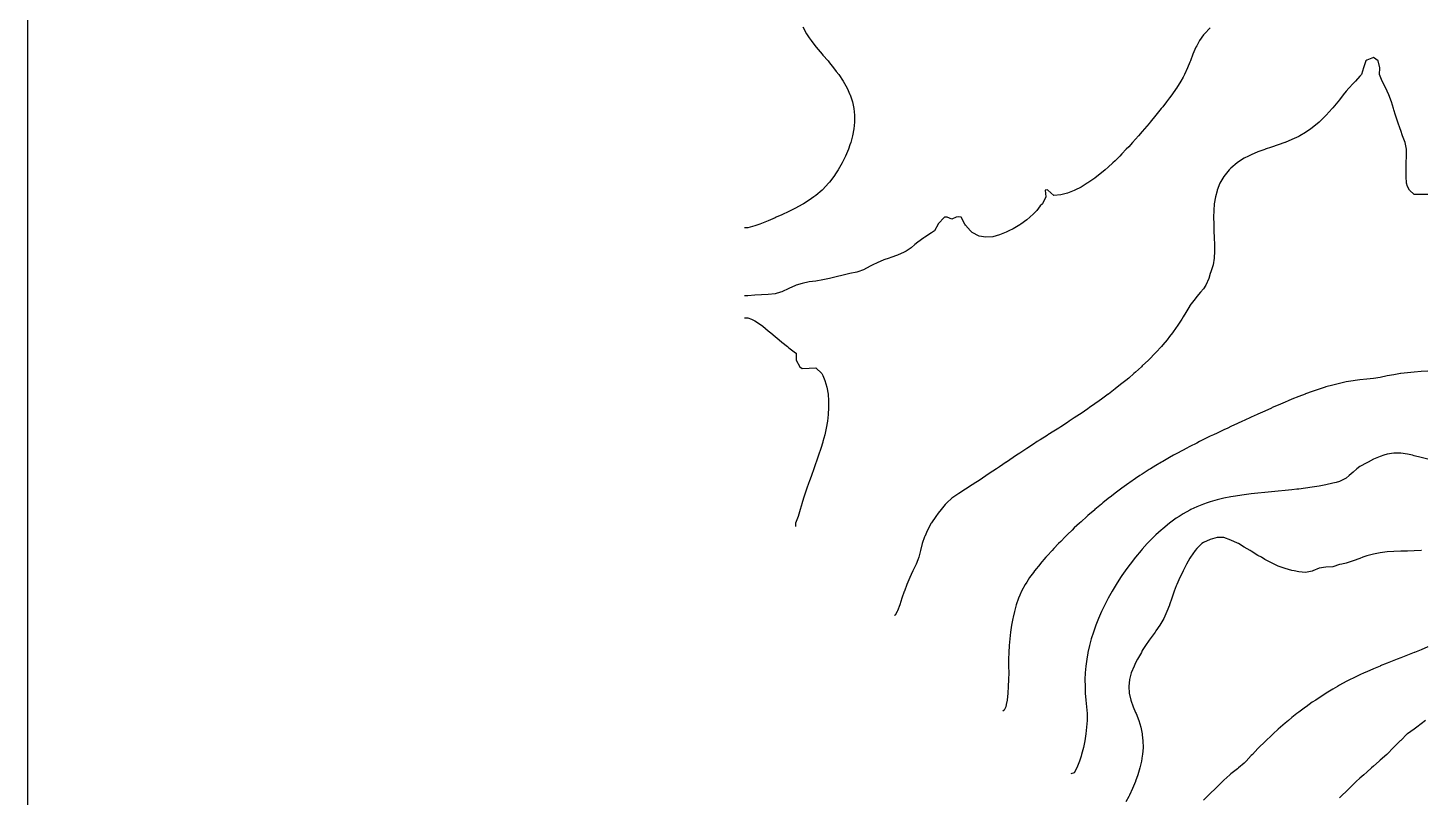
# Model space of a CAD drawing. Extents: x 771911 to 772814, y 1416488 to 1417835.
# Drawn here: x 771910.5 to 772115.4, y 1416984.9 to 1417098.1 of the extents above; entities that cross this region are included whole.
import ezdxf

# ---------------------------------------------------------------- set-up
doc = ezdxf.new("R2010")
doc.units = 0
doc.header["$MEASUREMENT"] = 0
for name, color, linetype in [('748.5', 1, 'CONTINUOUS'), ('749', 1, 'CONTINUOUS'), ('749.5', 1, 'CONTINUOUS'), ('750', 1, 'CONTINUOUS'), ('750.5', 1, 'CONTINUOUS'), ('751', 1, 'CONTINUOUS'), ('751.5', 1, 'CONTINUOUS'), ('752', 1, 'CONTINUOUS'), ('Survey No. Boundary', 1, 'CONTINUOUS')]:
    doc.layers.add(name, color=color, linetype=linetype)

msp = doc.modelspace()

# ---------------------------------------------------------------- linework, layer by layer
at = {"layer": '748.5', "color": 0, "linetype": 'Continuous'}
msp.add_polyline3d([(772116.09, 1416996.21, 748.5), (772115.43, 1416995.69, 748.5), (772114.79, 1416995.21, 748.5), (772114.43, 1416994.91, 748.5), (772113.43, 1416994.23, 748.5), (772113.4, 1416994.21, 748.5), (772112.43, 1416993.27, 748.5), (772112.37, 1416993.21, 748.5), (772111.43, 1416992.25, 748.5), (772111.39, 1416992.21, 748.5), (772110.43, 1416991.25, 748.5), (772110.39, 1416991.21, 748.5), (772109.43, 1416990.36, 748.5), (772109.26, 1416990.21, 748.5), (772108.43, 1416989.49, 748.5), (772108.11, 1416989.21, 748.5), (772107.43, 1416988.61, 748.5), (772106.99, 1416988.21, 748.5), (772106.43, 1416987.7, 748.5), (772105.9, 1416987.21, 748.5), (772105.43, 1416986.76, 748.5), (772104.86, 1416986.21, 748.5), (772104.43, 1416985.77, 748.5), (772103.84, 1416985.21, 748.5), (772103.43, 1416984.84, 748.5)], dxfattribs=at)
at = {"layer": '749', "color": 0, "linetype": 'Continuous'}
msp.add_polyline3d([(772116.43, 1417007.01, 749), (772115.43, 1417006.61, 749), (772114.44, 1417006.21, 749), (772114.43, 1417006.2, 749), (772113.43, 1417005.81, 749), (772112.43, 1417005.42, 749), (772111.89, 1417005.21, 749), (772111.43, 1417005.03, 749), (772110.43, 1417004.63, 749), (772109.43, 1417004.22, 749), (772109.39, 1417004.21, 749), (772108.43, 1417003.8, 749), (772107.43, 1417003.37, 749), (772107.06, 1417003.21, 749), (772106.43, 1417002.92, 749), (772105.43, 1417002.43, 749), (772104.98, 1417002.21, 749), (772104.43, 1417001.92, 749), (772103.43, 1417001.38, 749), (772103.13, 1417001.21, 749), (772102.43, 1417000.8, 749), (772101.45, 1417000.21, 749), (772101.43, 1417000.19, 749), (772100.43, 1416999.55, 749), (772099.93, 1416999.21, 749), (772099.43, 1416998.87, 749), (772098.51, 1416998.21, 749), (772098.43, 1416998.15, 749), (772097.43, 1416997.41, 749), (772097.17, 1416997.21, 749), (772096.43, 1416996.63, 749), (772095.93, 1416996.21, 749), (772095.43, 1416995.79, 749), (772094.76, 1416995.21, 749), (772094.43, 1416994.92, 749), (772093.66, 1416994.21, 749), (772093.43, 1416994, 749), (772092.6, 1416993.21, 749), (772092.43, 1416993.05, 749), (772091.59, 1416992.21, 749), (772091.43, 1416992.06, 749), (772090.61, 1416991.21, 749), (772090.43, 1416991.04, 749), (772089.72, 1416990.21, 749), (772089.43, 1416989.9, 749), (772088.59, 1416989.21, 749), (772088.43, 1416989.08, 749), (772087.43, 1416988.33, 749), (772087.29, 1416988.21, 749), (772086.43, 1416987.41, 749), (772086.23, 1416987.21, 749), (772085.43, 1416986.46, 749), (772085.19, 1416986.21, 749), (772084.43, 1416985.48, 749), (772084.17, 1416985.21, 749), (772083.43, 1416984.48, 749)], dxfattribs=at)
at = {"layer": '749.5', "color": 0, "linetype": 'Continuous'}
msp.add_polyline3d([(772115.49, 1417021.21, 749.5), (772115.43, 1417021.2, 749.5), (772114.43, 1417021.15, 749.5), (772113.43, 1417021.12, 749.5), (772112.43, 1417021.09, 749.5), (772111.43, 1417021.04, 749.5), (772110.43, 1417020.98, 749.5), (772109.43, 1417020.87, 749.5), (772108.43, 1417020.68, 749.5), (772107.43, 1417020.4, 749.5), (772106.88, 1417020.21, 749.5), (772106.43, 1417020.04, 749.5), (772105.43, 1417019.66, 749.5), (772104.43, 1417019.35, 749.5), (772103.79, 1417019.21, 749.5), (772103.43, 1417019.13, 749.5), (772102.43, 1417018.8, 749.5), (772101.43, 1417018.75, 749.5), (772100.43, 1417018.59, 749.5), (772099.53, 1417018.21, 749.5), (772099.43, 1417018.16, 749.5), (772098.43, 1417017.96, 749.5), (772097.43, 1417018.06, 749.5), (772096.75, 1417018.21, 749.5), (772096.43, 1417018.27, 749.5), (772095.43, 1417018.55, 749.5), (772094.43, 1417018.92, 749.5), (772093.82, 1417019.21, 749.5), (772093.43, 1417019.37, 749.5), (772092.43, 1417019.89, 749.5), (772091.94, 1417020.21, 749.5), (772091.43, 1417020.48, 749.5), (772090.43, 1417021.1, 749.5), (772090.28, 1417021.21, 749.5), (772089.43, 1417021.7, 749.5), (772088.56, 1417022.21, 749.5), (772088.43, 1417022.26, 749.5), (772087.43, 1417022.74, 749.5), (772086.43, 1417023.11, 749.5), (772085.43, 1417023.11, 749.5), (772084.43, 1417022.84, 749.5), (772083.43, 1417022.36, 749.5), (772083.2, 1417022.21, 749.5), (772082.43, 1417021.48, 749.5), (772082.18, 1417021.21, 749.5), (772081.51, 1417020.21, 749.5), (772081.43, 1417020.05, 749.5), (772080.94, 1417019.21, 749.5), (772080.45, 1417018.21, 749.5), (772080.43, 1417018.17, 749.5), (772079.96, 1417017.21, 749.5), (772079.51, 1417016.21, 749.5), (772079.43, 1417016, 749.5), (772079.1, 1417015.21, 749.5), (772078.78, 1417014.21, 749.5), (772078.45, 1417013.21, 749.5), (772078.43, 1417013.17, 749.5), (772078.06, 1417012.21, 749.5), (772077.58, 1417011.21, 749.5), (772077.43, 1417010.96, 749.5), (772076.99, 1417010.21, 749.5), (772076.43, 1417009.39, 749.5), (772076.31, 1417009.21, 749.5), (772075.57, 1417008.21, 749.5), (772075.43, 1417008.02, 749.5), (772074.91, 1417007.21, 749.5), (772074.43, 1417006.47, 749.5), (772074.29, 1417006.21, 749.5), (772073.71, 1417005.21, 749.5), (772073.43, 1417004.69, 749.5), (772073.21, 1417004.21, 749.5), (772072.81, 1417003.21, 749.5), (772072.56, 1417002.21, 749.5), (772072.45, 1417001.21, 749.5), (772072.51, 1417000.21, 749.5), (772072.73, 1416999.21, 749.5), (772073.1, 1416998.21, 749.5), (772073.43, 1416997.35, 749.5), (772073.51, 1416997.21, 749.5), (772073.91, 1416996.21, 749.5), (772074.21, 1416995.21, 749.5), (772074.42, 1416994.21, 749.5), (772074.43, 1416994.08, 749.5), (772074.53, 1416993.21, 749.5), (772074.55, 1416992.21, 749.5), (772074.47, 1416991.21, 749.5), (772074.43, 1416990.99, 749.5), (772074.31, 1416990.21, 749.5), (772074.08, 1416989.21, 749.5), (772073.78, 1416988.21, 749.5), (772073.43, 1416987.25, 749.5), (772073.42, 1416987.21, 749.5), (772073.01, 1416986.21, 749.5), (772072.54, 1416985.21, 749.5), (772072.43, 1416985, 749.5), (772072.03, 1416984.21, 749.5)], dxfattribs=at)
at = {"layer": '750', "color": 0, "linetype": 'Continuous'}
msp.add_polyline3d([(772116.43, 1417034.65, 750), (772115.43, 1417034.89, 750), (772114.43, 1417035.14, 750), (772114.18, 1417035.21, 750), (772113.43, 1417035.37, 750), (772112.43, 1417035.51, 750), (772111.43, 1417035.52, 750), (772110.43, 1417035.36, 750), (772109.93, 1417035.21, 750), (772109.43, 1417035.05, 750), (772108.43, 1417034.62, 750), (772107.64, 1417034.21, 750), (772107.43, 1417034.11, 750), (772106.43, 1417033.54, 750), (772105.98, 1417033.21, 750), (772105.43, 1417032.72, 750), (772104.84, 1417032.21, 750), (772104.43, 1417031.85, 750), (772103.43, 1417031.34, 750), (772102.92, 1417031.21, 750), (772102.43, 1417031.08, 750), (772101.43, 1417030.87, 750), (772100.43, 1417030.68, 750), (772099.43, 1417030.51, 750), (772098.43, 1417030.37, 750), (772097.43, 1417030.24, 750), (772097.14, 1417030.21, 750), (772096.43, 1417030.13, 750), (772095.43, 1417030.02, 750), (772094.43, 1417029.92, 750), (772093.43, 1417029.82, 750), (772092.43, 1417029.73, 750), (772091.43, 1417029.63, 750), (772090.43, 1417029.52, 750), (772089.43, 1417029.4, 750), (772088.43, 1417029.26, 750), (772088.11, 1417029.21, 750), (772087.43, 1417029.1, 750), (772086.43, 1417028.91, 750), (772085.43, 1417028.67, 750), (772084.43, 1417028.37, 750), (772083.96, 1417028.21, 750), (772083.43, 1417028.03, 750), (772082.43, 1417027.62, 750), (772081.58, 1417027.21, 750), (772081.43, 1417027.14, 750), (772080.43, 1417026.59, 750), (772079.83, 1417026.21, 750), (772079.43, 1417025.95, 750), (772078.43, 1417025.23, 750), (772078.41, 1417025.21, 750), (772077.43, 1417024.41, 750), (772077.19, 1417024.21, 750), (772076.43, 1417023.51, 750), (772076.12, 1417023.21, 750), (772075.43, 1417022.51, 750), (772075.14, 1417022.21, 750), (772074.43, 1417021.42, 750), (772074.24, 1417021.21, 750), (772073.43, 1417020.24, 750), (772073.41, 1417020.21, 750), (772072.63, 1417019.21, 750), (772072.43, 1417018.93, 750), (772071.91, 1417018.21, 750), (772071.43, 1417017.5, 750), (772071.23, 1417017.21, 750), (772070.6, 1417016.21, 750), (772070.43, 1417015.93, 750), (772069.99, 1417015.21, 750), (772069.43, 1417014.21, 750), (772069.43, 1417014.2, 750), (772068.91, 1417013.21, 750), (772068.43, 1417012.22, 750), (772068.42, 1417012.21, 750), (772067.98, 1417011.21, 750), (772067.58, 1417010.21, 750), (772067.43, 1417009.79, 750), (772067.23, 1417009.21, 750), (772066.93, 1417008.21, 750), (772066.67, 1417007.21, 750), (772066.44, 1417006.21, 750), (772066.43, 1417006.15, 750), (772066.26, 1417005.21, 750), (772066.13, 1417004.21, 750), (772066.04, 1417003.21, 750), (772066, 1417002.21, 750), (772066.01, 1417001.21, 750), (772066.05, 1417000.21, 750), (772066.12, 1416999.21, 750), (772066.22, 1416998.21, 750), (772066.3, 1416997.21, 750), (772066.31, 1416996.21, 750), (772066.24, 1416995.21, 750), (772066.14, 1416994.21, 750), (772065.99, 1416993.21, 750), (772065.78, 1416992.21, 750), (772065.51, 1416991.21, 750), (772065.43, 1416990.97, 750), (772065.18, 1416990.21, 750), (772064.78, 1416989.21, 750), (772064.43, 1416988.52, 750), (772063.93, 1416988.33, 750)], dxfattribs=at)
at = {"layer": '750.5', "color": 0, "linetype": 'Continuous'}
msp.add_polyline3d([(772116.43, 1417047.56, 750.5), (772115.43, 1417047.51, 750.5), (772114.43, 1417047.44, 750.5), (772113.43, 1417047.34, 750.5), (772112.43, 1417047.21, 750.5), (772112.4, 1417047.21, 750.5), (772111.43, 1417047.06, 750.5), (772110.43, 1417046.87, 750.5), (772109.43, 1417046.64, 750.5), (772108.43, 1417046.48, 750.5), (772107.43, 1417046.41, 750.5), (772106.43, 1417046.3, 750.5), (772105.74, 1417046.21, 750.5), (772105.43, 1417046.16, 750.5), (772104.43, 1417045.99, 750.5), (772103.43, 1417045.78, 750.5), (772102.43, 1417045.53, 750.5), (772101.43, 1417045.25, 750.5), (772101.3, 1417045.21, 750.5), (772100.43, 1417044.94, 750.5), (772099.43, 1417044.6, 750.5), (772098.43, 1417044.24, 750.5), (772098.36, 1417044.21, 750.5), (772097.43, 1417043.85, 750.5), (772096.43, 1417043.45, 750.5), (772095.87, 1417043.21, 750.5), (772095.43, 1417043.03, 750.5), (772094.43, 1417042.6, 750.5), (772093.55, 1417042.21, 750.5), (772093.43, 1417042.15, 750.5), (772092.43, 1417041.71, 750.5), (772091.43, 1417041.26, 750.5), (772091.33, 1417041.21, 750.5), (772090.43, 1417040.81, 750.5), (772089.43, 1417040.34, 750.5), (772089.15, 1417040.21, 750.5), (772088.43, 1417039.88, 750.5), (772087.43, 1417039.42, 750.5), (772086.99, 1417039.21, 750.5), (772086.43, 1417038.95, 750.5), (772085.43, 1417038.48, 750.5), (772084.88, 1417038.21, 750.5), (772084.43, 1417038, 750.5), (772083.43, 1417037.51, 750.5), (772082.83, 1417037.21, 750.5), (772082.43, 1417037.01, 750.5), (772081.43, 1417036.51, 750.5), (772080.87, 1417036.21, 750.5), (772080.43, 1417035.98, 750.5), (772079.43, 1417035.44, 750.5), (772079.02, 1417035.21, 750.5), (772078.43, 1417034.89, 750.5), (772077.43, 1417034.31, 750.5), (772077.27, 1417034.21, 750.5), (772076.43, 1417033.71, 750.5), (772075.62, 1417033.21, 750.5), (772075.43, 1417033.09, 750.5), (772074.43, 1417032.44, 750.5), (772074.08, 1417032.21, 750.5), (772073.43, 1417031.78, 750.5), (772072.61, 1417031.21, 750.5), (772072.43, 1417031.08, 750.5), (772071.43, 1417030.36, 750.5), (772071.23, 1417030.21, 750.5), (772070.43, 1417029.61, 750.5), (772069.9, 1417029.21, 750.5), (772069.43, 1417028.84, 750.5), (772068.64, 1417028.21, 750.5), (772068.43, 1417028.03, 750.5), (772067.44, 1417027.21, 750.5), (772067.43, 1417027.2, 750.5), (772066.43, 1417026.34, 750.5), (772066.28, 1417026.21, 750.5), (772065.43, 1417025.44, 750.5), (772065.17, 1417025.21, 750.5), (772064.43, 1417024.51, 750.5), (772064.11, 1417024.21, 750.5), (772063.43, 1417023.55, 750.5), (772063.08, 1417023.21, 750.5), (772062.43, 1417022.54, 750.5), (772062.1, 1417022.21, 750.5), (772061.43, 1417021.5, 750.5), (772061.15, 1417021.21, 750.5), (772060.43, 1417020.4, 750.5), (772060.25, 1417020.21, 750.5), (772059.43, 1417019.24, 750.5), (772059.4, 1417019.21, 750.5), (772058.6, 1417018.21, 750.5), (772058.43, 1417017.98, 750.5), (772057.86, 1417017.21, 750.5), (772057.43, 1417016.53, 750.5), (772057.22, 1417016.21, 750.5), (772056.68, 1417015.21, 750.5), (772056.43, 1417014.65, 750.5), (772056.24, 1417014.21, 750.5), (772055.89, 1417013.21, 750.5), (772055.61, 1417012.21, 750.5), (772055.43, 1417011.39, 750.5), (772055.39, 1417011.21, 750.5), (772055.21, 1417010.21, 750.5), (772055.06, 1417009.21, 750.5), (772054.93, 1417008.21, 750.5), (772054.84, 1417007.21, 750.5), (772054.78, 1417006.21, 750.5), (772054.75, 1417005.21, 750.5), (772054.76, 1417004.21, 750.5), (772054.78, 1417003.21, 750.5), (772054.76, 1417002.21, 750.5), (772054.72, 1417001.21, 750.5), (772054.66, 1417000.21, 750.5), (772054.55, 1416999.21, 750.5), (772054.43, 1416998.55, 750.5), (772054.36, 1416998.21, 750.5), (772054.12, 1416997.71, 750.5), (772053.93, 1416997.58, 750.5)], dxfattribs=at)
at = {"layer": '751', "color": 0, "linetype": 'Continuous'}
msp.add_polyline3d([(772116.43, 1417073.57, 751), (772115.43, 1417073.58, 751), (772114.43, 1417073.58, 751), (772113.73, 1417074.21, 751), (772113.43, 1417074.75, 751), (772113.26, 1417075.21, 751), (772113.21, 1417076.21, 751), (772113.25, 1417077.21, 751), (772113.23, 1417078.21, 751), (772113.26, 1417079.21, 751), (772113.27, 1417080.21, 751), (772113.07, 1417081.21, 751), (772112.7, 1417082.21, 751), (772112.43, 1417082.96, 751), (772112.34, 1417083.21, 751), (772112, 1417084.21, 751), (772111.68, 1417085.21, 751), (772111.43, 1417086.02, 751), (772111.38, 1417086.21, 751), (772111.08, 1417087.21, 751), (772110.7, 1417088.21, 751), (772110.43, 1417088.76, 751), (772110.22, 1417089.21, 751), (772109.68, 1417090.21, 751), (772109.43, 1417090.98, 751), (772109.33, 1417091.21, 751), (772109.38, 1417092.21, 751), (772109.11, 1417093.21, 751), (772108.43, 1417093.72, 751), (772107.43, 1417093.33, 751), (772107.31, 1417093.21, 751), (772106.95, 1417092.21, 751), (772106.66, 1417091.21, 751), (772106.43, 1417090.97, 751), (772105.77, 1417090.21, 751), (772105.43, 1417089.89, 751), (772104.81, 1417089.21, 751), (772104.43, 1417088.75, 751), (772103.97, 1417088.21, 751), (772103.43, 1417087.51, 751), (772103.17, 1417087.21, 751), (772102.43, 1417086.3, 751), (772102.35, 1417086.21, 751), (772101.45, 1417085.21, 751), (772101.43, 1417085.18, 751), (772100.44, 1417084.21, 751), (772100.43, 1417084.2, 751), (772099.43, 1417083.37, 751), (772099.21, 1417083.21, 751), (772098.43, 1417082.68, 751), (772097.61, 1417082.21, 751), (772097.43, 1417082.11, 751), (772096.43, 1417081.63, 751), (772095.43, 1417081.22, 751), (772095.4, 1417081.21, 751), (772094.43, 1417080.86, 751), (772093.43, 1417080.53, 751), (772092.51, 1417080.21, 751), (772092.43, 1417080.18, 751), (772091.43, 1417079.83, 751), (772090.43, 1417079.42, 751), (772090.05, 1417079.21, 751), (772089.43, 1417078.92, 751), (772088.43, 1417078.27, 751), (772088.36, 1417078.21, 751), (772087.43, 1417077.42, 751), (772087.22, 1417077.21, 751), (772086.43, 1417076.22, 751), (772086.42, 1417076.21, 751), (772085.84, 1417075.21, 751), (772085.46, 1417074.21, 751), (772085.43, 1417074.11, 751), (772085.18, 1417073.21, 751), (772085.02, 1417072.21, 751), (772084.94, 1417071.21, 751), (772084.92, 1417070.21, 751), (772084.94, 1417069.21, 751), (772084.97, 1417068.21, 751), (772085.01, 1417067.21, 751), (772085.04, 1417066.21, 751), (772085.04, 1417065.21, 751), (772084.99, 1417064.21, 751), (772084.83, 1417063.21, 751), (772084.53, 1417062.21, 751), (772084.43, 1417061.95, 751), (772084.19, 1417061.21, 751), (772083.79, 1417060.21, 751), (772083.43, 1417059.68, 751), (772083, 1417059.21, 751), (772082.43, 1417058.54, 751), (772082.2, 1417058.21, 751), (772081.43, 1417057.22, 751), (772081.43, 1417057.21, 751), (772080.82, 1417056.21, 751), (772080.43, 1417055.55, 751), (772080.22, 1417055.21, 751), (772079.56, 1417054.21, 751), (772079.43, 1417054.02, 751), (772078.85, 1417053.21, 751), (772078.43, 1417052.67, 751), (772078.07, 1417052.21, 751), (772077.43, 1417051.45, 751), (772077.23, 1417051.21, 751), (772076.43, 1417050.33, 751), (772076.32, 1417050.21, 751), (772075.43, 1417049.3, 751), (772075.34, 1417049.21, 751), (772074.43, 1417048.34, 751), (772074.29, 1417048.21, 751), (772073.43, 1417047.43, 751), (772073.18, 1417047.21, 751), (772072.43, 1417046.57, 751), (772072, 1417046.21, 751), (772071.43, 1417045.75, 751), (772070.75, 1417045.21, 751), (772070.43, 1417044.96, 751), (772069.44, 1417044.21, 751), (772069.43, 1417044.2, 751), (772068.43, 1417043.47, 751), (772068.07, 1417043.21, 751), (772067.43, 1417042.75, 751), (772066.66, 1417042.21, 751), (772066.43, 1417042.05, 751), (772065.43, 1417041.37, 751), (772065.19, 1417041.21, 751), (772064.43, 1417040.71, 751), (772063.68, 1417040.21, 751), (772063.43, 1417040.05, 751), (772062.43, 1417039.4, 751), (772062.13, 1417039.21, 751), (772061.43, 1417038.76, 751), (772060.56, 1417038.21, 751), (772060.43, 1417038.12, 751), (772059.43, 1417037.49, 751), (772058.99, 1417037.21, 751), (772058.43, 1417036.85, 751), (772057.44, 1417036.21, 751), (772057.43, 1417036.2, 751), (772056.43, 1417035.54, 751), (772055.94, 1417035.21, 751), (772055.43, 1417034.87, 751), (772054.46, 1417034.21, 751), (772054.43, 1417034.19, 751), (772053.43, 1417033.52, 751), (772052.97, 1417033.21, 751), (772052.43, 1417032.85, 751), (772051.48, 1417032.21, 751), (772051.43, 1417032.18, 751), (772050.43, 1417031.52, 751), (772049.97, 1417031.21, 751), (772049.43, 1417030.86, 751), (772048.43, 1417030.22, 751), (772048.41, 1417030.21, 751), (772047.43, 1417029.6, 751), (772046.88, 1417029.21, 751), (772046.43, 1417028.92, 751), (772045.66, 1417028.21, 751), (772045.43, 1417027.95, 751), (772044.83, 1417027.21, 751), (772044.43, 1417026.69, 751), (772044.08, 1417026.21, 751), (772043.43, 1417025.25, 751), (772043.4, 1417025.21, 751), (772042.84, 1417024.21, 751), (772042.43, 1417023.25, 751), (772042.41, 1417023.21, 751), (772042.07, 1417022.21, 751), (772041.81, 1417021.21, 751), (772041.56, 1417020.21, 751), (772041.43, 1417019.85, 751), (772041.16, 1417019.21, 751), (772040.67, 1417018.21, 751), (772040.43, 1417017.66, 751), (772040.22, 1417017.21, 751), (772039.81, 1417016.21, 751), (772039.44, 1417015.21, 751), (772039.43, 1417015.18, 751), (772039.09, 1417014.21, 751), (772038.75, 1417013.21, 751), (772038.43, 1417012.33, 751), (772038.38, 1417012.21, 751), (772038.07, 1417011.71, 751), (772037.93, 1417011.62, 751)], dxfattribs=at)
at = {"layer": '751.5', "color": 0, "linetype": 'Continuous'}
for points in [[(772084.43, 1417098.07, 751.5), (772083.59, 1417097.21, 751.5), (772083.43, 1417097.03, 751.5), (772082.83, 1417096.21, 751.5), (772082.43, 1417095.44, 751.5), (772082.3, 1417095.21, 751.5), (772081.87, 1417094.21, 751.5), (772081.5, 1417093.21, 751.5), (772081.43, 1417093.02, 751.5), (772081.1, 1417092.21, 751.5), (772080.65, 1417091.21, 751.5), (772080.43, 1417090.81, 751.5), (772080.1, 1417090.21, 751.5), (772079.46, 1417089.21, 751.5), (772079.43, 1417089.17, 751.5), (772078.76, 1417088.21, 751.5), (772078.43, 1417087.78, 751.5), (772078.01, 1417087.21, 751.5), (772077.43, 1417086.48, 751.5), (772077.22, 1417086.21, 751.5), (772076.43, 1417085.24, 751.5), (772076.41, 1417085.21, 751.5), (772075.58, 1417084.21, 751.5), (772075.43, 1417084.03, 751.5), (772074.73, 1417083.21, 751.5), (772074.43, 1417082.85, 751.5), (772073.87, 1417082.21, 751.5), (772073.43, 1417081.7, 751.5), (772072.99, 1417081.21, 751.5), (772072.43, 1417080.59, 751.5), (772072.07, 1417080.21, 751.5), (772071.43, 1417079.53, 751.5), (772071.11, 1417079.21, 751.5), (772070.43, 1417078.53, 751.5), (772070.09, 1417078.21, 751.5), (772069.43, 1417077.59, 751.5), (772068.98, 1417077.21, 751.5), (772068.43, 1417076.73, 751.5), (772067.75, 1417076.21, 751.5), (772067.43, 1417075.95, 751.5), (772066.43, 1417075.26, 751.5), (772066.34, 1417075.21, 751.5), (772065.43, 1417074.66, 751.5), (772064.51, 1417074.21, 751.5), (772064.43, 1417074.17, 751.5), (772063.43, 1417073.76, 751.5), (772062.43, 1417073.51, 751.5), (772061.43, 1417073.43, 751.5), (772060.52, 1417074.21, 751.5), (772060.43, 1417074.26, 751.5), (772060.13, 1417074.21, 751.5), (772060.25, 1417073.21, 751.5), (772059.73, 1417072.21, 751.5), (772059.43, 1417071.89, 751.5), (772058.92, 1417071.21, 751.5), (772058.43, 1417070.73, 751.5), (772057.87, 1417070.21, 751.5), (772057.43, 1417069.85, 751.5), (772056.56, 1417069.21, 751.5), (772056.43, 1417069.12, 751.5), (772055.43, 1417068.51, 751.5), (772054.8, 1417068.21, 751.5), (772054.43, 1417068.02, 751.5), (772053.43, 1417067.62, 751.5), (772052.43, 1417067.35, 751.5), (772051.43, 1417067.27, 751.5), (772050.43, 1417067.41, 751.5), (772049.43, 1417067.95, 751.5), (772049.17, 1417068.21, 751.5), (772048.43, 1417069.06, 751.5), (772048.33, 1417069.21, 751.5), (772047.8, 1417070.21, 751.5), (772047.43, 1417070.3, 751.5), (772047.04, 1417070.21, 751.5), (772046.43, 1417069.95, 751.5), (772045.75, 1417070.21, 751.5), (772045.43, 1417070.23, 751.5), (772045.36, 1417070.21, 751.5), (772044.43, 1417069.25, 751.5), (772044.4, 1417069.21, 751.5), (772043.89, 1417068.21, 751.5), (772043.43, 1417067.92, 751.5), (772042.43, 1417067.3, 751.5), (772042.31, 1417067.21, 751.5), (772041.43, 1417066.56, 751.5), (772040.99, 1417066.21, 751.5), (772040.43, 1417065.7, 751.5), (772039.68, 1417065.21, 751.5), (772039.43, 1417065.06, 751.5), (772038.43, 1417064.64, 751.5), (772037.43, 1417064.3, 751.5), (772037.19, 1417064.21, 751.5), (772036.43, 1417063.96, 751.5), (772035.43, 1417063.53, 751.5), (772034.78, 1417063.21, 751.5), (772034.43, 1417063.01, 751.5), (772033.43, 1417062.48, 751.5), (772032.6, 1417062.21, 751.5), (772032.43, 1417062.16, 751.5), (772031.43, 1417061.94, 751.5), (772030.43, 1417061.71, 751.5), (772029.43, 1417061.46, 751.5), (772028.43, 1417061.21, 751.5), (772028.42, 1417061.21, 751.5), (772027.43, 1417060.99, 751.5), (772026.43, 1417060.83, 751.5), (772025.43, 1417060.7, 751.5), (772024.43, 1417060.49, 751.5), (772023.53, 1417060.21, 751.5), (772023.43, 1417060.17, 751.5), (772022.43, 1417059.72, 751.5), (772021.43, 1417059.26, 751.5), (772021.23, 1417059.21, 751.5), (772020.43, 1417058.95, 751.5), (772019.43, 1417058.84, 751.5), (772018.43, 1417058.81, 751.5), (772017.43, 1417058.75, 751.5), (772016.43, 1417058.67, 751.5), (772015.93, 1417058.67, 751.5)], [(772015.93, 1417055.4, 751.5), (772016.43, 1417055.4, 751.5), (772016.96, 1417055.21, 751.5), (772017.43, 1417055, 751.5), (772018.43, 1417054.33, 751.5), (772018.6, 1417054.21, 751.5), (772019.43, 1417053.51, 751.5), (772019.82, 1417053.21, 751.5), (772020.43, 1417052.67, 751.5), (772021.01, 1417052.21, 751.5), (772021.43, 1417051.83, 751.5), (772022.25, 1417051.21, 751.5), (772022.43, 1417051.02, 751.5), (772023.43, 1417050.26, 751.5), (772023.53, 1417050.21, 751.5), (772023.55, 1417049.21, 751.5), (772024.06, 1417048.21, 751.5), (772024.43, 1417047.95, 751.5), (772025.43, 1417048.01, 751.5), (772026.43, 1417048.06, 751.5), (772027.32, 1417047.21, 751.5), (772027.43, 1417046.96, 751.5), (772027.76, 1417046.21, 751.5), (772028.04, 1417045.21, 751.5), (772028.21, 1417044.21, 751.5), (772028.28, 1417043.21, 751.5), (772028.3, 1417042.21, 751.5), (772028.24, 1417041.21, 751.5), (772028.13, 1417040.21, 751.5), (772027.96, 1417039.21, 751.5), (772027.73, 1417038.21, 751.5), (772027.47, 1417037.21, 751.5), (772027.43, 1417037.11, 751.5), (772027.16, 1417036.21, 751.5), (772026.83, 1417035.21, 751.5), (772026.48, 1417034.21, 751.5), (772026.43, 1417034.08, 751.5), (772026.12, 1417033.21, 751.5), (772025.76, 1417032.21, 751.5), (772025.43, 1417031.31, 751.5), (772025.4, 1417031.21, 751.5), (772025.05, 1417030.21, 751.5), (772024.72, 1417029.21, 751.5), (772024.43, 1417028.27, 751.5), (772024.42, 1417028.21, 751.5), (772024.13, 1417027.21, 751.5), (772023.83, 1417026.21, 751.5), (772023.44, 1417025.21, 751.5), (772023.44, 1417024.71, 751.5)]]:
    msp.add_polyline3d(points, dxfattribs=at)
at = {"layer": '752', "color": 0, "linetype": 'Continuous'}
msp.add_polyline3d([(772024.49, 1417098.21, 752), (772025.04, 1417097.21, 752), (772025.43, 1417096.6, 752), (772025.71, 1417096.21, 752), (772026.43, 1417095.26, 752), (772026.48, 1417095.21, 752), (772027.33, 1417094.21, 752), (772027.43, 1417094.08, 752), (772028.21, 1417093.21, 752), (772028.43, 1417092.92, 752), (772029.04, 1417092.21, 752), (772029.43, 1417091.67, 752), (772029.79, 1417091.21, 752), (772030.43, 1417090.23, 752), (772030.45, 1417090.21, 752), (772031.02, 1417089.21, 752), (772031.43, 1417088.28, 752), (772031.47, 1417088.21, 752), (772031.8, 1417087.21, 752), (772032.01, 1417086.21, 752), (772032.11, 1417085.21, 752), (772032.11, 1417084.21, 752), (772032.01, 1417083.21, 752), (772031.82, 1417082.21, 752), (772031.55, 1417081.21, 752), (772031.43, 1417080.89, 752), (772031.2, 1417080.21, 752), (772030.78, 1417079.21, 752), (772030.43, 1417078.51, 752), (772030.29, 1417078.21, 752), (772029.72, 1417077.21, 752), (772029.43, 1417076.76, 752), (772029.07, 1417076.21, 752), (772028.43, 1417075.38, 752), (772028.29, 1417075.21, 752), (772027.43, 1417074.29, 752), (772027.35, 1417074.21, 752), (772026.43, 1417073.44, 752), (772026.14, 1417073.21, 752), (772025.43, 1417072.73, 752), (772024.6, 1417072.21, 752), (772024.43, 1417072.11, 752), (772023.43, 1417071.57, 752), (772022.75, 1417071.21, 752), (772022.43, 1417071.06, 752), (772021.43, 1417070.58, 752), (772020.6, 1417070.21, 752), (772020.43, 1417070.13, 752), (772019.43, 1417069.71, 752), (772018.43, 1417069.31, 752), (772018.18, 1417069.21, 752), (772017.43, 1417068.93, 752), (772016.43, 1417068.65, 752), (772015.93, 1417068.65, 752)], dxfattribs=at)
at = {"layer": 'Survey No. Boundary', "color": 7, "linetype": 'Continuous', "true_color": 0xffffff}
msp.add_lwpolyline([(771910.54, 1417835.02), (772813.54, 1417835.02), (772813.54, 1416487.79), (771910.54, 1416491.65)], close=True, dxfattribs=at)

doc.saveas('drawing.dxf')
